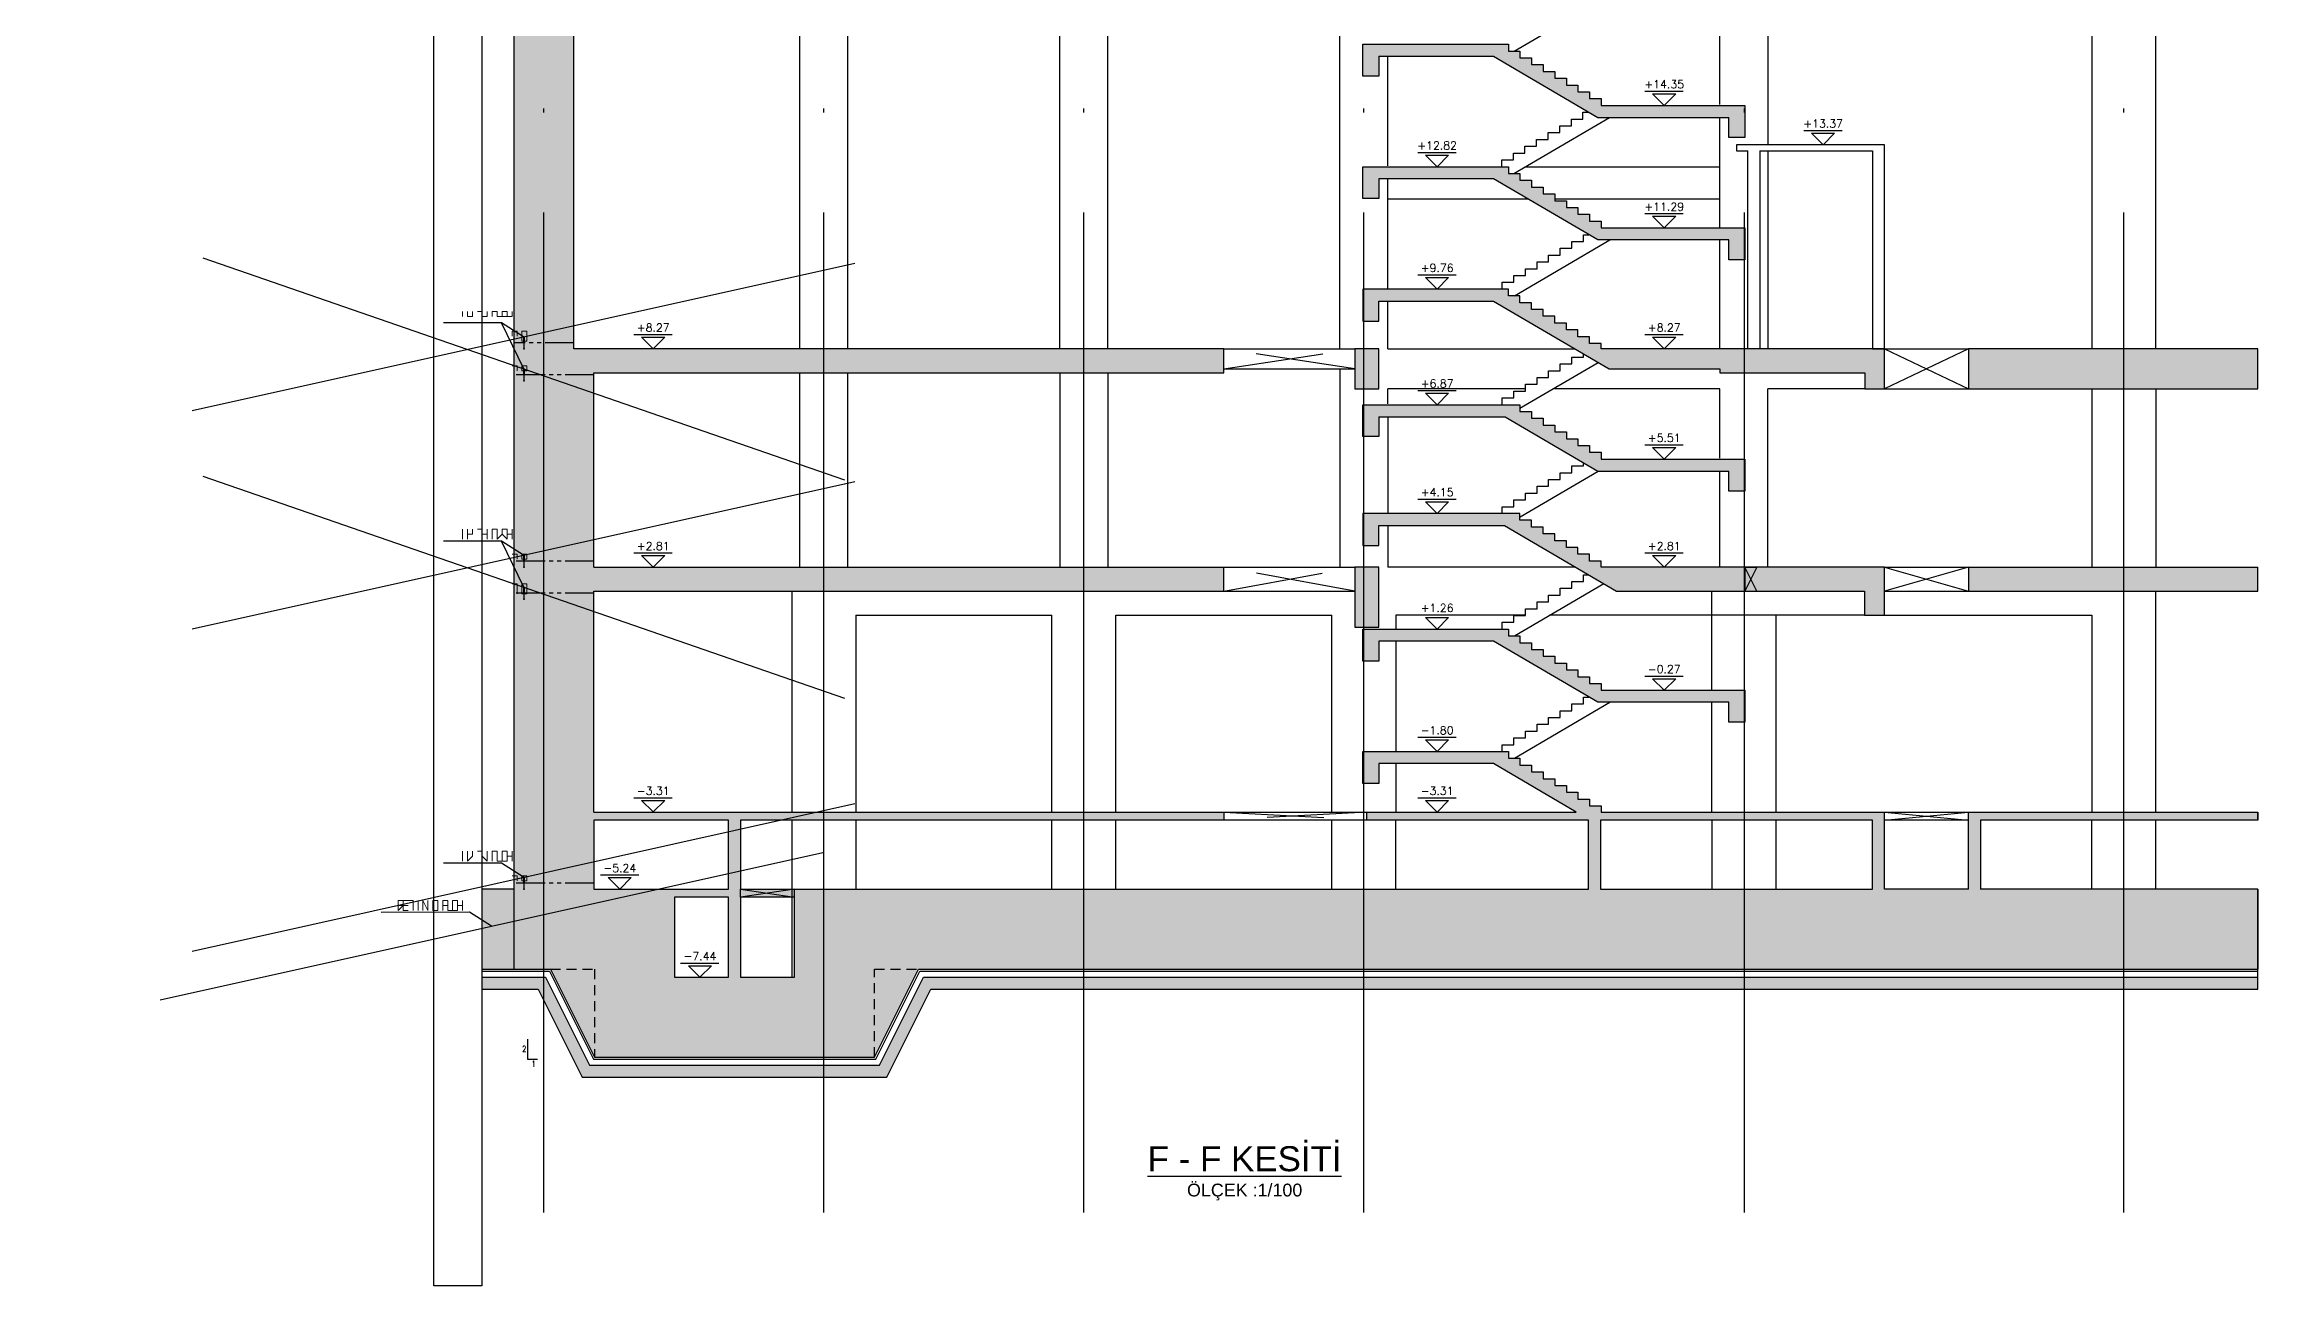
# Model space of a CAD drawing. Header units: inches. Extents: x 400392 to 401495, y 4543971 to 4544133.
# Drawn here: x 401126.6 to 401181.9, y 4543988.7 to 4544019.8 of the extents above; entities that cross this region are included whole.
import ezdxf
from ezdxf.enums import TextEntityAlignment as Align

# ---------------------------------------------------------------- set-up
doc = ezdxf.new("R2010")
doc.units = ezdxf.units.IN
doc.header["$MEASUREMENT"] = 0
for name, pattern in [('ACAD_ISO05W100', [33, 24, -3, 0, -3, 0, -3]), ('AKS', [3, 2.5, -0.25, 0, -0.25]), ('CIZGI', [0.4, 0.25, -0.15]), ('CONTINU', [0]), ('HIDDEN', [0.375, 0.25, -0.125])]:
    doc.linetypes.add(name, pattern=pattern)
for name, color, linetype in [('aks prota', 2, 'AKS'), ('görünüş prota', 4, 'Continuous'), ('inşaat derzi prota', 11, 'Continuous'), ('kesik prota', 2, 'CIZGI'), ('kesit prota', 1, 'Continuous'), ('kesit tarama prota', 252, 'Continuous'), ('kot prota', 4, 'Continuous'), ('merdiven prota', 2, 'Continuous'), ('not çizgisi prota', 4, 'Continuous'), ('PRT-CST-rc_level', 6, 'Continuous'), ('PRT-CST-rc_levermark', 4, 'Continuous'), ('st_s_not yazısı', 6, 'Continuous'), ('st_s_su tutucu', 2, 'Continuous'), ('st_s_ölçü', 4, 'Continuous'), ('t35 prota', 3, 'Continuous'), ('tplan prota', 7, 'Continuous'), ('ölçü prota', 4, 'Continuous')]:
    doc.layers.add(name, color=color, linetype=linetype)
doc.layers.add('PRT-KD-kazik', color=172, linetype='Continuous', lineweight=25)
doc.styles.add('Arial', font='Arial.ttf')
doc.styles.add('NOT', font='romanstw.shx')
doc.styles.add('OLCU', font='romanstw.shx')
doc.dimstyles.new('1-50', dxfattribs={"dimtxt": 10, "dimasz": 4, "dimexe": 4, "dimexo": 8, "dimgap": 4, "dimtad": 1, "dimdec": 1, "dimrnd": 0.05, "dimzin": 9, "dimdsep": 46, "dimtxsty": 'OLCU', "dimblk1": 'OBLIQUE', "dimblk2": 'OBLIQUE', "dimsah": 1, "dimcen": 2, "dimdle": 4, "dimclrd": 4, "dimclre": 4, "dimclrt": 3, "dimadec": 1, "dimazin": 0, "dimtfac": 1, "dimtdec": 1, "dimtix": 1, "dimtmove": 2, "dimatfit": 3, "dimldrblk": 'OBLIQUE', "dimfxl": 1, "dimtvp": 1, "dimtolj": 1, "dimtzin": 1, "dimarcsym": 0})

# ---------------------------------------------------------------- blocks, each defined once
blk = doc.blocks.new('KOTK5')
at = {"layer": 'PRT-CST-rc_levermark'}
blk.add_line((217, 160), (-213, 160), dxfattribs=at)
blk.add_lwpolyline([(130, 130), (-130, 130), (0, 0)], close=True, dxfattribs=at)
at = {"layer": 'PRT-CST-rc_level', "style": 'OLCU'}
blk.add_attdef('000.00', text='', height=90, dxfattribs=at).set_placement((0, 193), align=Align.CENTER)
blk = doc.blocks.new('_Oblique')
at = {"layer": 'st_s_ölçü', "lineweight": -2}
blk.add_line((-0.5, -0.5), (0.5, 0.5), dxfattribs=at)
blk = doc.blocks.new('D')
at = {"layer": 'st_s_su tutucu', "linetype": 'CONTINU', "ltscale": 0.2}
for p, q in [((-39988, 52508), (-39993, 52508)), ((-39993, 52508), (-39993, 52507)), ((-39993, 52507), (-39991, 52506)), ((-39991, 52499), (-39992, 52499)), ((-39992, 52499), (-39992, 52498)), ((-39992, 52498), (-39991, 52498)), ((-39991, 52489), (-39992, 52489)), ((-39992, 52489), (-39992, 52488)), ((-39992, 52488), (-39991, 52488)), ((-39991, 52479), (-39992, 52479)), ((-39992, 52479), (-39992, 52478)), ((-39992, 52478), (-39991, 52478)), ((-39992, 52468), (-39992, 52469)), ((-39992, 52469), (-39991, 52469)), ((-39991, 52468), (-39992, 52468)), ((-39992, 52458), (-39992, 52459)), ((-39992, 52459), (-39991, 52459)), ((-39991, 52506), (-39991, 52499)), ((-39991, 52498), (-39991, 52489)), ((-39991, 52488), (-39991, 52479)), ((-39991, 52469), (-39991, 52478)), ((-39991, 52459), (-39991, 52468)), ((-39990, 52506), (-39988, 52507)), ((-39990, 52499), (-39990, 52506)), ((-39989, 52499), (-39990, 52499)), ((-39990, 52489), (-39990, 52498)), ((-39990, 52498), (-39989, 52498)), ((-39989, 52489), (-39990, 52489)), ((-39990, 52479), (-39990, 52488)), ((-39990, 52488), (-39989, 52488)), ((-39989, 52479), (-39990, 52479)), ((-39990, 52478), (-39989, 52478)), ((-39990, 52478), (-39990, 52469)), ((-39990, 52469), (-39989, 52469)), ((-39989, 52468), (-39990, 52468)), ((-39990, 52468), (-39990, 52459)), ((-39990, 52459), (-39989, 52459)), ((-39989, 52498), (-39989, 52499)), ((-39989, 52488), (-39989, 52489)), ((-39989, 52478), (-39989, 52479)), ((-39989, 52469), (-39989, 52468)), ((-39989, 52459), (-39989, 52458)), ((-39988, 52507), (-39988, 52508)), ((-39993, 52449), (-39991, 52450)), ((-39993, 52448), (-39993, 52449)), ((-39988, 52448), (-39993, 52448)), ((-39991, 52458), (-39992, 52458)), ((-39991, 52450), (-39991, 52458)), ((-39989, 52458), (-39990, 52458)), ((-39990, 52458), (-39990, 52450)), ((-39990, 52450), (-39988, 52449)), ((-39988, 52449), (-39988, 52448))]:
    blk.add_line(p, q, dxfattribs=at)

msp = doc.modelspace()

# ---------------------------------------------------------------- hatches: boundary and pattern name
at = {"layer": 'kesit tarama prota'}
h = msp.add_hatch(color=256, dxfattribs=at)
h.dxf.hatch_style = 1
h.paths.add_polyline_path([(401181.938, 4543998.645), (401175.01, 4543998.645), (401175.01, 4544000.375), (401181.938, 4544000.375), (401181.938, 4544000.575), (401174.71, 4544000.575), (401174.71, 4543998.645), (401172.61, 4543998.645), (401172.61, 4544000.575), (401165.525, 4544000.575), (401165.525, 4544000.728), (401165.235, 4544000.728), (401165.235, 4544000.898), (401164.945, 4544000.898), (401164.945, 4544001.068), (401164.655, 4544001.068), (401164.655, 4544001.238), (401164.365, 4544001.238), (401164.365, 4544001.408), (401164.075, 4544001.408), (401164.075, 4544001.578), (401163.785, 4544001.578), (401163.785, 4544001.748), (401163.495, 4544001.748), (401163.495, 4544001.918), (401163.205, 4544001.918), (401163.205, 4544002.088), (401159.569, 4544002.088), (401159.569, 4544001.289), (401159.969, 4544001.289), (401159.969, 4544001.788), (401162.833, 4544001.788), (401164.903, 4544000.575), (401159.669, 4544000.575), (401159.669, 4544000.375), (401165.209, 4544000.375), (401165.209, 4543998.645), (401144.01, 4543998.645), (401144.01, 4544000.375), (401156.094, 4544000.375), (401156.094, 4544000.575), (401140.344, 4544000.575), (401140.344, 4544006.095), (401156.094, 4544006.095), (401156.094, 4544006.695), (401140.344, 4544006.695), (401140.344, 4544011.555), (401156.094, 4544011.555), (401156.094, 4544012.155), (401139.844, 4544012.155), (401139.844, 4544020.985), (401156.094, 4544020.985), (401156.094, 4544021.485), (401139.844, 4544021.485), (401139.844, 4544026.945), (401146.494, 4544026.945), (401146.494, 4544027.445), (401156.094, 4544027.445), (401156.094, 4544027.945), (401145.994, 4544027.945), (401145.994, 4544027.445), (401139.844, 4544027.445), (401139.844, 4544034.045), (401176.594, 4544034.045), (401176.594, 4544033.745), (401180.594, 4544033.745), (401180.594, 4544034.045), (401181.933, 4544034.045), (401181.933, 4544035.245), (401138.344, 4544035.245), (401138.344, 4543996.645), (401139.26, 4543996.645), (401140.36, 4543994.445), (401147.36, 4543994.445), (401148.46, 4543996.645), (401181.938, 4543996.645)])
h.paths.add_polyline_path([(401165.509, 4543998.645), (401165.509, 4544000.375), (401172.31, 4544000.375), (401172.31, 4543998.645)], flags=16)
h.paths.add_polyline_path([(401145.36, 4543996.445), (401144.01, 4543996.445), (401144.01, 4543998.445), (401145.36, 4543998.445)], flags=16)
h.paths.add_polyline_path([(401143.71, 4543996.445), (401142.36, 4543996.445), (401142.36, 4543998.445), (401143.71, 4543998.445)], flags=16)
h.paths.add_polyline_path([(401143.71, 4543998.645), (401140.344, 4543998.645), (401140.344, 4544000.375), (401143.71, 4544000.375)], flags=16)
h = msp.add_hatch(color=256, dxfattribs=at)
h.dxf.hatch_style = 1
h.paths.add_polyline_path([(401169.119, 4544018.238), (401165.525, 4544018.238), (401165.525, 4544018.408), (401165.235, 4544018.408), (401165.235, 4544018.578), (401164.945, 4544018.578), (401164.945, 4544018.748), (401164.655, 4544018.748), (401164.655, 4544018.918), (401164.365, 4544018.918), (401164.365, 4544019.088), (401164.075, 4544019.088), (401164.075, 4544019.258), (401163.785, 4544019.258), (401163.785, 4544019.428), (401163.495, 4544019.428), (401163.495, 4544019.598), (401163.205, 4544019.598), (401163.205, 4544019.768), (401159.569, 4544019.768), (401159.569, 4544018.969), (401159.969, 4544018.969), (401159.969, 4544019.468), (401162.833, 4544019.468), (401165.443, 4544017.938), (401168.719, 4544017.938), (401168.719, 4544017.439), (401169.119, 4544017.439)])
h = msp.add_hatch(color=256, dxfattribs=at)
h.dxf.hatch_style = 1
h.paths.add_polyline_path([(401169.119, 4544015.178), (401165.525, 4544015.178), (401165.525, 4544015.348), (401165.235, 4544015.348), (401165.235, 4544015.518), (401164.945, 4544015.518), (401164.945, 4544015.688), (401164.655, 4544015.688), (401164.655, 4544015.858), (401164.365, 4544015.858), (401164.365, 4544016.028), (401164.075, 4544016.028), (401164.075, 4544016.198), (401163.785, 4544016.198), (401163.785, 4544016.368), (401163.495, 4544016.368), (401163.495, 4544016.538), (401163.205, 4544016.538), (401163.205, 4544016.708), (401159.569, 4544016.708), (401159.569, 4544015.909), (401159.969, 4544015.909), (401159.969, 4544016.408), (401162.833, 4544016.408), (401165.443, 4544014.878), (401168.719, 4544014.878), (401168.719, 4544014.379), (401169.119, 4544014.379)])
h = msp.add_hatch(color=256, dxfattribs=at)
h.dxf.hatch_style = 1
h.paths.add_polyline_path([(401172.611, 4544012.155), (401165.525, 4544012.155), (401165.525, 4544012.288), (401165.235, 4544012.288), (401165.235, 4544012.458), (401164.945, 4544012.458), (401164.945, 4544012.628), (401164.655, 4544012.628), (401164.655, 4544012.798), (401164.365, 4544012.798), (401164.365, 4544012.968), (401164.075, 4544012.968), (401164.075, 4544013.138), (401163.785, 4544013.138), (401163.785, 4544013.308), (401163.495, 4544013.308), (401163.495, 4544013.478), (401163.205, 4544013.478), (401163.205, 4544013.648), (401159.569, 4544013.648), (401159.569, 4544012.849), (401159.969, 4544012.849), (401159.969, 4544013.348), (401162.833, 4544013.348), (401165.721, 4544011.655), (401168.494, 4544011.655), (401168.494, 4544011.555), (401172.114, 4544011.555), (401172.114, 4544011.155), (401172.611, 4544011.155)])
h = msp.add_hatch(color=256, dxfattribs=at)
h.dxf.hatch_style = 1
h.paths.add_polyline_path([(401159.369, 4544012.155), (401159.369, 4544011.155), (401159.969, 4544011.155), (401159.969, 4544012.155)])
h = msp.add_hatch(color=256, dxfattribs=at)
h.dxf.hatch_style = 1
h.paths.add_polyline_path([(401181.938, 4544012.155), (401174.71, 4544012.155), (401174.71, 4544011.155), (401177.794, 4544011.155), (401177.794, 4544011.155), (401178.698, 4544011.155), (401181.938, 4544011.155)])
h = msp.add_hatch(color=256, dxfattribs=at)
h.dxf.hatch_style = 1
h.paths.add_polyline_path([(401169.119, 4544009.398), (401165.525, 4544009.398), (401165.525, 4544009.568), (401165.235, 4544009.568), (401165.235, 4544009.738), (401164.945, 4544009.738), (401164.945, 4544009.908), (401164.655, 4544009.908), (401164.655, 4544010.078), (401164.365, 4544010.078), (401164.365, 4544010.248), (401164.075, 4544010.248), (401164.075, 4544010.418), (401163.785, 4544010.418), (401163.785, 4544010.588), (401163.495, 4544010.588), (401163.495, 4544010.758), (401159.569, 4544010.758), (401159.569, 4544009.959), (401159.969, 4544009.959), (401159.969, 4544010.458), (401163.123, 4544010.458), (401165.443, 4544009.098), (401168.719, 4544009.098), (401168.719, 4544008.599), (401169.119, 4544008.599)])
h = msp.add_hatch(color=256, dxfattribs=at)
h.dxf.hatch_style = 1
h.paths.add_polyline_path([(401172.61, 4544006.695), (401165.525, 4544006.695), (401165.525, 4544006.848), (401165.235, 4544006.848), (401165.235, 4544007.018), (401164.945, 4544007.018), (401164.945, 4544007.188), (401164.655, 4544007.188), (401164.655, 4544007.358), (401164.365, 4544007.358), (401164.365, 4544007.528), (401164.075, 4544007.528), (401164.075, 4544007.698), (401163.785, 4544007.698), (401163.785, 4544007.868), (401163.495, 4544007.868), (401163.495, 4544008.038), (401159.569, 4544008.038), (401159.569, 4544007.239), (401159.969, 4544007.239), (401159.969, 4544007.738), (401163.107, 4544007.738), (401165.91, 4544006.095), (401172.11, 4544006.095), (401172.11, 4544005.495), (401172.61, 4544005.495)])
h = msp.add_hatch(color=256, dxfattribs=at)
h.dxf.hatch_style = 1
h.paths.add_polyline_path([(401159.969, 4544006.695), (401159.369, 4544006.695), (401159.369, 4544005.195), (401159.969, 4544005.195)])
h = msp.add_hatch(color=256, dxfattribs=at)
h.dxf.hatch_style = 1
h.paths.add_polyline_path([(401181.938, 4544006.695), (401174.71, 4544006.695), (401174.71, 4544006.095), (401181.938, 4544006.095)])
h = msp.add_hatch(color=256, dxfattribs=at)
h.dxf.hatch_style = 1
h.paths.add_polyline_path([(401169.119, 4544003.618), (401165.525, 4544003.618), (401165.525, 4544003.788), (401165.235, 4544003.788), (401165.235, 4544003.958), (401164.945, 4544003.958), (401164.945, 4544004.128), (401164.655, 4544004.128), (401164.655, 4544004.298), (401164.365, 4544004.298), (401164.365, 4544004.468), (401164.075, 4544004.468), (401164.075, 4544004.638), (401163.785, 4544004.638), (401163.785, 4544004.808), (401163.495, 4544004.808), (401163.495, 4544004.978), (401163.205, 4544004.978), (401163.205, 4544005.148), (401159.569, 4544005.148), (401159.569, 4544004.349), (401159.969, 4544004.349), (401159.969, 4544004.848), (401162.833, 4544004.848), (401165.443, 4544003.318), (401168.719, 4544003.318), (401168.719, 4544002.819), (401169.119, 4544002.819)])
h = msp.add_hatch(color=256, dxfattribs=at)
h.dxf.hatch_style = 1
h.paths.add_polyline_path([(401138.344, 4543998.645), (401137.544, 4543998.645), (401137.544, 4543996.645), (401138.344, 4543996.645)])
h = msp.add_hatch(dxfattribs=at)
h.set_pattern_fill('AR-CONC', color=253, scale=0.001)
h.set_pattern_definition([(50.000014, (401115.44467, 4543690.453), (0.18218467, -0.01593904), [0.01905, -0.20955]), (355.000014, (401115.44467, 4543690.453), (-0.03524347, 0.19105684), [0.01524, -0.16764058]), (100.45146, (401115.45985, 4543690.45167), (0.1469412, 0.17511779), [0.01619001, -0.17809024]), (46.18421, (401115.44467, 4543690.5038), (0.27107905, -0.04204226), [0.028575, -0.314325]), (96.63557, (401115.46726, 4543690.5003), (0.23740407, 0.24742618), [0.02428502, -0.2671356]), (351.18417, (401115.44467, 4543690.5038), (0.23740407, 0.24742618), [0.02285997, -0.25145973]), (21.000014, (401115.47007, 4543690.4911), (0.151614416, -0.10226516), [0.01905, -0.20955]), (326.000014, (401115.47007, 4543690.4911), (0.06180198, 0.18418798), [0.01524, -0.16764]), (71.45146, (401115.4827, 4543690.48258), (0.2134164, 0.08192282), [0.01619001, -0.17808994]), (37.500014, (401115.44467, 4543690.453), (0.003088583, 0.08455504), [0, -0.165608, 0, -0.17018, 0, -0.168275]), (7.500014, (401115.44467, 4543690.453), (0.066819638, 0.10018059), [0, -0.097028, 0, -0.161798, 0, -0.064135]), (327.500014, (401115.38803, 4543690.453), (0.135590597, -0.005728711), [0, -0.0635, 0, -0.19812, 0, -0.26289]), (317.500014, (401115.36263, 4543690.453), (0.148129175, 0.025426527), [0, -0.08255, 0, -0.131572, 0, -0.18669])])
h.paths.add_polyline_path([(401148.584, 4543996.445), (401147.484, 4543994.245), (401140.237, 4543994.245), (401139.137, 4543996.445), (401137.544, 4543996.445), (401137.544, 4543996.145), (401138.951, 4543996.145), (401140.051, 4543993.945), (401147.669, 4543993.945), (401148.769, 4543996.145), (401181.938, 4543996.145), (401181.938, 4543996.445)])

# ---------------------------------------------------------------- linework, layer by layer
at = {"layer": 'aks prota', "ltscale": 10}
for p, q in [((401139.094, 4543990.565), (401139.094, 4544041.346)), ((401146.094, 4543990.565), (401146.094, 4544041.346)), ((401152.594, 4543990.565), (401152.594, 4544041.346)), ((401159.594, 4543990.565), (401159.594, 4544041.346)), ((401169.11, 4543990.565), (401169.11, 4544041.346)), ((401178.594, 4543990.565), (401178.594, 4544041.346))]:
    msp.add_line(p, q, dxfattribs=at)
at = {"layer": 'görünüş prota', "color": 4}
for p, q in [((401145.494, 4544012.155), (401145.494, 4544020.985)), ((401146.694, 4544012.155), (401146.694, 4544020.985)), ((401151.994, 4544012.155), (401151.994, 4544020.985)), ((401153.194, 4544012.155), (401153.194, 4544020.985)), ((401158.994, 4544012.155), (401158.994, 4544020.985)), ((401168.494, 4544018.259), (401168.494, 4544020.985)), ((401179.394, 4544012.155), (401179.394, 4544020.885)), ((401160.194, 4544016.729), (401160.194, 4544019.468)), ((401168.494, 4544015.199), (401168.494, 4544017.938)), ((401168.91, 4544017.255), (401168.91, 4544017.105)), ((401168.91, 4544017.105), (401169.187, 4544017.105)), ((401169.487, 4544017.105), (401172.31, 4544017.105)), ((401160.194, 4544013.669), (401160.194, 4544016.408)), ((401168.494, 4544012.155), (401168.494, 4544014.878)), ((401160.194, 4544012.155), (401160.194, 4544013.348)), ((401156.094, 4544012.155), (401159.369, 4544012.155)), ((401145.494, 4544006.695), (401145.494, 4544011.555)), ((401146.694, 4544006.695), (401146.694, 4544011.555)), ((401151.994, 4544011.555), (401151.994, 4544006.695)), ((401153.194, 4544011.555), (401153.194, 4544006.695)), ((401156.094, 4544011.655), (401159.369, 4544011.655)), ((401158.994, 4544011.655), (401158.994, 4544006.695)), ((401160.194, 4544010.779), (401160.194, 4544011.155)), ((401168.494, 4544009.419), (401168.494, 4544011.155)), ((401169.694, 4544006.695), (401169.694, 4544011.155)), ((401177.794, 4544011.155), (401177.794, 4544006.695)), ((401179.394, 4544011.155), (401179.394, 4544006.695)), ((401160.194, 4544010.458), (401160.194, 4544008.038)), ((401168.494, 4544006.695), (401168.494, 4544009.098)), ((401160.194, 4544007.738), (401160.194, 4544006.695)), ((401156.094, 4544006.695), (401159.369, 4544006.695)), ((401145.294, 4544006.095), (401145.294, 4544000.575)), ((401156.094, 4544006.095), (401159.369, 4544006.095)), ((401168.294, 4544003.639), (401168.294, 4544006.095)), ((401179.394, 4544000.575), (401179.394, 4544006.095)), ((401146.894, 4544005.495), (401146.894, 4544000.575)), ((401151.794, 4544000.575), (401151.794, 4544005.495)), ((401153.394, 4544000.575), (401153.394, 4544005.495)), ((401158.794, 4544000.575), (401158.794, 4544005.495)), ((401168.294, 4544000.575), (401168.294, 4544003.318)), ((401145.294, 4544000.375), (401145.294, 4543996.445)), ((401146.894, 4544000.375), (401146.894, 4543998.645)), ((401151.794, 4543998.645), (401151.794, 4544000.375)), ((401153.394, 4543998.645), (401153.394, 4544000.375)), ((401158.794, 4543998.645), (401158.794, 4544000.375)), ((401160.394, 4543998.645), (401160.394, 4544000.375)), ((401168.294, 4544000.375), (401168.294, 4543998.645)), ((401169.894, 4544000.375), (401169.894, 4543998.645)), ((401177.794, 4543998.645), (401177.794, 4544000.375)), ((401179.394, 4543998.645), (401179.394, 4544000.375))]:
    msp.add_line(p, q, dxfattribs=at)
for points in [[(401163.353, 4544019.598), (401165.735, 4544020.994)], [(401169.694, 4544020.285), (401169.694, 4544017.255)], [(401169.694, 4544020.285), (401177.794, 4544020.285), (401177.794, 4544012.155)], [(401163.039, 4544016.708), (401163.039, 4544016.878), (401163.329, 4544016.878), (401163.329, 4544017.048), (401163.619, 4544017.048), (401163.619, 4544017.218), (401163.909, 4544017.218), (401163.909, 4544017.388), (401164.199, 4544017.388), (401164.199, 4544017.558), (401164.489, 4544017.558), (401164.489, 4544017.728), (401164.779, 4544017.728), (401164.779, 4544017.898), (401165.069, 4544017.898), (401165.069, 4544018.068), (401165.205, 4544018.068)], [(401163.342, 4544016.538), (401165.73, 4544017.938)], [(401172.31, 4544017.105), (401172.31, 4544012.155), (401172.61, 4544012.155), (401172.61, 4544017.255), (401168.91, 4544017.255)], [(401169.487, 4544017.105), (401169.487, 4544012.155), (401169.187, 4544012.155), (401169.187, 4544017.105)], [(401169.694, 4544017.105), (401169.694, 4544012.155)], [(401163.632, 4544016.708), (401168.494, 4544016.708)], [(401160.194, 4544015.908), (401163.686, 4544015.908)], [(401164.365, 4544015.908), (401168.494, 4544015.908)], [(401163.052, 4544013.648), (401163.052, 4544013.818), (401163.342, 4544013.818), (401163.342, 4544013.988), (401163.632, 4544013.988), (401163.632, 4544014.158), (401163.922, 4544014.158), (401163.922, 4544014.328), (401164.212, 4544014.328), (401164.212, 4544014.498), (401164.502, 4544014.498), (401164.502, 4544014.668), (401164.792, 4544014.668), (401164.792, 4544014.838), (401165.082, 4544014.838), (401165.082, 4544015.008), (401165.216, 4544015.008)], [(401163.355, 4544013.478), (401165.743, 4544014.878)], [(401163.052, 4544010.758), (401163.052, 4544010.928), (401163.342, 4544010.928), (401163.342, 4544011.098), (401163.632, 4544011.098), (401163.632, 4544011.268), (401163.922, 4544011.268), (401163.922, 4544011.438), (401164.212, 4544011.438), (401164.212, 4544011.608), (401164.502, 4544011.608), (401164.502, 4544011.778), (401164.792, 4544011.778), (401164.792, 4544011.948), (401165.082, 4544011.948), (401165.082, 4544012.027)], [(401172.611, 4544012.155), (401174.71, 4544012.155)], [(401163.49, 4544010.667), (401165.446, 4544011.813)], [(401172.611, 4544011.155), (401174.71, 4544011.155)], [(401163.052, 4544008.038), (401163.052, 4544008.208), (401163.342, 4544008.208), (401163.342, 4544008.378), (401163.632, 4544008.378), (401163.632, 4544008.548), (401163.922, 4544008.548), (401163.922, 4544008.718), (401164.212, 4544008.718), (401164.212, 4544008.888), (401164.502, 4544008.888), (401164.502, 4544009.058), (401164.792, 4544009.058), (401164.792, 4544009.228), (401165.082, 4544009.228), (401165.082, 4544009.307)], [(401163.498, 4544007.952), (401165.453, 4544009.098)], [(401163.052, 4544005.148), (401163.052, 4544005.318), (401163.342, 4544005.318), (401163.342, 4544005.488), (401163.632, 4544005.488), (401163.632, 4544005.658), (401163.922, 4544005.658), (401163.922, 4544005.828), (401164.212, 4544005.828), (401164.212, 4544005.998), (401164.502, 4544005.998), (401164.502, 4544006.168), (401164.792, 4544006.168), (401164.792, 4544006.338), (401165.082, 4544006.338), (401165.082, 4544006.508), (401165.216, 4544006.508)], [(401172.61, 4544006.695), (401174.71, 4544006.695)], [(401163.355, 4544004.978), (401165.591, 4544006.288)], [(401172.61, 4544006.095), (401174.71, 4544006.095)], [(401146.894, 4544005.495), (401151.794, 4544005.495)], [(401153.394, 4544005.495), (401158.794, 4544005.495)], [(401160.394, 4544005.495), (401160.394, 4544005.495), (401160.394, 4544005.148)], [(401172.11, 4544005.495), (401169.894, 4544005.495), (401169.894, 4544000.575)], [(401172.61, 4544005.495), (401177.794, 4544005.495), (401177.794, 4544000.575)], [(401160.394, 4544004.848), (401160.394, 4544002.088)], [(401163.052, 4544002.088), (401163.052, 4544002.258), (401163.342, 4544002.258), (401163.342, 4544002.428), (401163.632, 4544002.428), (401163.632, 4544002.598), (401163.922, 4544002.598), (401163.922, 4544002.768), (401164.212, 4544002.768), (401164.212, 4544002.938), (401164.502, 4544002.938), (401164.502, 4544003.108), (401164.792, 4544003.108), (401164.792, 4544003.278), (401165.082, 4544003.278), (401165.082, 4544003.448), (401165.216, 4544003.448)], [(401163.355, 4544001.918), (401165.743, 4544003.318)], [(401160.394, 4544001.788), (401160.394, 4544000.575)], [(401156.094, 4544000.575), (401159.669, 4544000.575)], [(401172.61, 4544000.575), (401174.71, 4544000.575)], [(401159.669, 4544000.375), (401156.094, 4544000.375)], [(401174.71, 4544000.375), (401172.61, 4544000.375)]]:
    msp.add_lwpolyline(points, dxfattribs=at)
at = {"layer": 'görünüş prota'}
for points in [[(401137.544, 4543996.645), (401137.544, 4543996.645), (401137.544, 4543996.145)], [(401137.544, 4543996.595), (401139.23, 4543996.595), (401140.33, 4543994.395), (401147.391, 4543994.395), (401148.491, 4543996.595), (401181.938, 4543996.595)], [(401137.544, 4543996.445), (401139.137, 4543996.445), (401140.237, 4543994.245), (401147.484, 4543994.245), (401148.584, 4543996.445), (401181.938, 4543996.445)], [(401137.544, 4543996.145), (401138.951, 4543996.145), (401140.051, 4543993.945), (401147.669, 4543993.945), (401148.769, 4543996.145), (401181.938, 4543996.145)], [(401181.938, 4543996.145), (401181.938, 4543996.445)]]:
    msp.add_lwpolyline(points, dxfattribs=at)
at = {"layer": 'inşaat derzi prota', "linetype": 'ACAD_ISO05W100', "ltscale": 0.03}
for points in [[(401139.844, 4544012.305), (401138.344, 4544012.305)], [(401140.344, 4544011.505), (401138.344, 4544011.505)], [(401140.344, 4544006.845), (401138.344, 4544006.845)], [(401140.344, 4544006.045), (401138.344, 4544006.045)], [(401140.344, 4543998.795), (401138.344, 4543998.795)]]:
    msp.add_lwpolyline(points, dxfattribs=at)
at = {"layer": 'kesik prota', "ltscale": 10}
for p, q in [((401181.938, 4544011.155), (401181.938, 4544012.155)), ((401181.938, 4544006.095), (401181.938, 4544006.695)), ((401181.938, 4544000.375), (401181.938, 4544000.575)), ((401181.938, 4543996.145), (401181.938, 4543998.645))]:
    msp.add_line(p, q, dxfattribs=at)
at = {"layer": 'kesik prota'}
for points in [[(401139.26, 4543996.645), (401140.36, 4543996.645), (401140.36, 4543994.445)], [(401147.36, 4543994.445), (401147.36, 4543996.645), (401148.46, 4543996.645)]]:
    msp.add_lwpolyline(points, dxfattribs=at)
at = {"layer": 'kesit prota', "color": 1}
for p, q in [((401140.344, 4544006.695), (401156.094, 4544006.695)), ((401156.094, 4544006.095), (401156.094, 4544006.695)), ((401174.71, 4544006.695), (401181.938, 4544006.695)), ((401174.71, 4544006.695), (401174.71, 4544006.095)), ((401140.344, 4544000.575), (401140.344, 4544006.095)), ((401140.344, 4544006.095), (401156.094, 4544006.095)), ((401174.71, 4544006.095), (401181.938, 4544006.095)), ((401172.61, 4543998.645), (401172.61, 4544000.575)), ((401174.71, 4544000.575), (401181.938, 4544000.575)), ((401174.71, 4543998.645), (401174.71, 4544000.575)), ((401174.71, 4543998.645), (401172.61, 4543998.645)), ((401181.938, 4543998.645), (401175.01, 4543998.645))]:
    msp.add_line(p, q, dxfattribs=at)
for points in [[(401138.344, 4544035.245), (401138.344, 4543996.645), (401139.26, 4543996.645), (401140.36, 4543994.445), (401147.36, 4543994.445), (401148.46, 4543996.645), (401181.938, 4543996.645)], [(401140.344, 4544006.695), (401140.344, 4544011.555), (401156.094, 4544011.555), (401156.094, 4544012.155), (401139.844, 4544012.155), (401139.844, 4544020.985), (401156.094, 4544020.985), (401156.094, 4544021.485), (401139.844, 4544021.485), (401139.844, 4544026.945)], [(401159.969, 4544019.468), (401159.969, 4544018.969), (401159.569, 4544018.969), (401159.569, 4544019.768), (401163.205, 4544019.768), (401163.205, 4544019.598), (401163.495, 4544019.598), (401163.495, 4544019.428), (401163.785, 4544019.428), (401163.785, 4544019.258), (401164.075, 4544019.258), (401164.075, 4544019.088), (401164.365, 4544019.088), (401164.365, 4544018.918), (401164.655, 4544018.918), (401164.655, 4544018.748), (401164.945, 4544018.748), (401164.945, 4544018.578), (401165.235, 4544018.578), (401165.235, 4544018.408), (401165.525, 4544018.408), (401165.525, 4544018.238), (401169.119, 4544018.238), (401169.119, 4544017.439), (401168.719, 4544017.439), (401168.719, 4544017.938)], [(401159.969, 4544019.468), (401162.833, 4544019.468), (401165.443, 4544017.938), (401168.719, 4544017.938)], [(401165.525, 4544015.178), (401169.119, 4544015.178), (401169.119, 4544014.379), (401168.719, 4544014.379), (401168.719, 4544014.878), (401165.443, 4544014.878), (401162.833, 4544016.408), (401159.969, 4544016.408), (401159.969, 4544015.909), (401159.569, 4544015.909), (401159.569, 4544016.708), (401163.205, 4544016.708), (401163.205, 4544016.538), (401163.495, 4544016.538), (401163.495, 4544016.368), (401163.785, 4544016.368), (401163.785, 4544016.198), (401164.075, 4544016.198), (401164.075, 4544016.028), (401164.365, 4544016.028), (401164.365, 4544015.858), (401164.655, 4544015.858), (401164.655, 4544015.688), (401164.945, 4544015.688), (401164.945, 4544015.518), (401165.235, 4544015.518), (401165.235, 4544015.348), (401165.525, 4544015.348), (401165.525, 4544015.178)], [(401181.938, 4544012.155), (401174.71, 4544012.155), (401174.71, 4544011.155), (401174.71, 4544011.155), (401174.71, 4544011.155), (401181.938, 4544011.155)], [(401159.969, 4544010.458), (401159.969, 4544009.959), (401159.569, 4544009.959), (401159.569, 4544010.758), (401163.495, 4544010.758), (401163.495, 4544010.588), (401163.785, 4544010.588), (401163.785, 4544010.418), (401164.075, 4544010.418), (401164.075, 4544010.248), (401164.365, 4544010.248), (401164.365, 4544010.078), (401164.655, 4544010.078), (401164.655, 4544009.908), (401164.945, 4544009.908), (401164.945, 4544009.738), (401165.235, 4544009.738), (401165.235, 4544009.568), (401165.525, 4544009.568), (401165.525, 4544009.398), (401169.119, 4544009.398), (401169.119, 4544008.599), (401168.719, 4544008.599), (401168.719, 4544009.098)], [(401159.969, 4544010.458), (401163.123, 4544010.458), (401165.443, 4544009.098), (401168.719, 4544009.098)], [(401159.969, 4544007.738), (401163.107, 4544007.738), (401165.91, 4544006.095), (401172.11, 4544006.095), (401172.11, 4544005.495), (401172.61, 4544005.495), (401172.61, 4544006.695), (401165.525, 4544006.695), (401165.525, 4544006.848), (401165.235, 4544006.848), (401165.235, 4544007.018), (401164.945, 4544007.018), (401164.945, 4544007.188), (401164.655, 4544007.188), (401164.655, 4544007.358), (401164.365, 4544007.358), (401164.365, 4544007.528), (401164.075, 4544007.528), (401164.075, 4544007.698), (401163.785, 4544007.698), (401163.785, 4544007.868), (401163.495, 4544007.868), (401163.495, 4544008.038), (401159.569, 4544008.038), (401159.569, 4544007.239), (401159.969, 4544007.239), (401159.969, 4544007.738)], [(401168.494, 4544006.695), (401168.494, 4544006.695)], [(401144.01, 4543998.645), (401165.209, 4543998.645), (401165.209, 4544000.375), (401159.669, 4544000.375), (401159.669, 4544000.575), (401164.903, 4544000.575), (401162.833, 4544001.788), (401159.969, 4544001.788), (401159.969, 4544001.289), (401159.569, 4544001.289), (401159.569, 4544002.088), (401163.205, 4544002.088), (401163.205, 4544001.918), (401163.495, 4544001.918), (401163.495, 4544001.748), (401163.785, 4544001.748), (401163.785, 4544001.578), (401164.075, 4544001.578), (401164.075, 4544001.408), (401164.365, 4544001.408), (401164.365, 4544001.238), (401164.655, 4544001.238), (401164.655, 4544001.068), (401164.945, 4544001.068), (401164.945, 4544000.898), (401165.235, 4544000.898), (401165.235, 4544000.728), (401165.525, 4544000.728), (401165.525, 4544000.575), (401172.61, 4544000.575)], [(401140.344, 4544000.575), (401156.094, 4544000.575), (401156.094, 4544000.375), (401144.01, 4544000.375), (401144.01, 4543998.645)], [(401172.31, 4543998.645), (401172.31, 4544000.375), (401165.509, 4544000.375), (401165.509, 4543998.645), (401172.31, 4543998.645)], [(401181.938, 4544000.375), (401175.01, 4544000.375), (401175.01, 4543998.645)], [(401138.344, 4543998.645), (401137.544, 4543998.645), (401137.544, 4543996.645), (401138.344, 4543996.645)], [(401142.36, 4543998.445), (401142.36, 4543996.445), (401143.71, 4543996.445), (401143.71, 4543998.445), (401142.36, 4543998.445)], [(401144.01, 4543998.445), (401144.01, 4543996.445), (401145.36, 4543996.445), (401145.36, 4543998.445), (401144.01, 4543998.445)], [(401145.36, 4543998.645), (401145.36, 4543998.645)]]:
    msp.add_lwpolyline(points, dxfattribs=at)
at = {"layer": 'kesit prota'}
for points in [[(401159.969, 4544013.348), (401162.833, 4544013.348), (401165.721, 4544011.655), (401168.494, 4544011.655), (401168.494, 4544011.555), (401172.114, 4544011.555), (401172.114, 4544011.155), (401172.611, 4544011.155), (401172.611, 4544012.155), (401165.525, 4544012.155), (401165.525, 4544012.288), (401165.235, 4544012.288), (401165.235, 4544012.458), (401164.945, 4544012.458), (401164.945, 4544012.628), (401164.655, 4544012.628), (401164.655, 4544012.798), (401164.365, 4544012.798), (401164.365, 4544012.968), (401164.075, 4544012.968), (401164.075, 4544013.138), (401163.785, 4544013.138), (401163.785, 4544013.308), (401163.495, 4544013.308), (401163.495, 4544013.478), (401163.205, 4544013.478), (401163.205, 4544013.648), (401159.569, 4544013.648), (401159.569, 4544012.849), (401159.969, 4544012.849), (401159.969, 4544013.348)], [(401181.938, 4543998.645), (401181.938, 4543996.645)]]:
    msp.add_lwpolyline(points, dxfattribs=at)
at = {"layer": 'kesit prota', "color": 1}
for points in [[(401159.369, 4544012.155), (401159.369, 4544011.155), (401159.969, 4544011.155), (401159.969, 4544012.155)], [(401159.969, 4544005.195), (401159.969, 4544006.695), (401159.369, 4544006.695), (401159.369, 4544005.195), (401159.969, 4544005.195)], [(401165.443, 4544003.318), (401162.833, 4544004.848), (401159.969, 4544004.848), (401159.969, 4544004.349), (401159.569, 4544004.349), (401159.569, 4544005.148), (401163.205, 4544005.148), (401163.205, 4544004.978), (401163.495, 4544004.978), (401163.495, 4544004.808), (401163.785, 4544004.808), (401163.785, 4544004.638), (401164.075, 4544004.638), (401164.075, 4544004.468), (401164.365, 4544004.468), (401164.365, 4544004.298), (401164.655, 4544004.298), (401164.655, 4544004.128), (401164.945, 4544004.128), (401164.945, 4544003.958), (401165.235, 4544003.958), (401165.235, 4544003.788), (401165.525, 4544003.788), (401165.525, 4544003.618), (401169.119, 4544003.618), (401169.119, 4544002.819), (401168.719, 4544002.819), (401168.719, 4544003.318)], [(401143.71, 4543998.645), (401143.71, 4544000.375), (401140.344, 4544000.375), (401140.344, 4543998.645)]]:
    msp.add_lwpolyline(points, close=True, dxfattribs=at)
at = {"layer": 'kesit tarama prota'}
msp.add_lwpolyline([(401181.938, 4544000.575), (401181.938, 4544000.375)], dxfattribs=at)
at = {"layer": 'merdiven prota', "linetype": 'HIDDEN', "ltscale": 10}
for points in [[(401159.369, 4544011.655), (401156.094, 4544012.155)], [(401156.094, 4544011.655), (401159.369, 4544012.155)], [(401172.611, 4544012.155), (401174.71, 4544011.155)], [(401174.71, 4544012.155), (401172.611, 4544011.155)], [(401156.094, 4544006.095), (401159.369, 4544006.695)], [(401159.369, 4544006.095), (401156.094, 4544006.695)], [(401169.12, 4544006.695), (401169.42, 4544006.695), (401169.12, 4544006.095), (401169.42, 4544006.095), (401169.12, 4544006.695), (401169.12, 4544006.095)], [(401172.61, 4544006.695), (401174.71, 4544006.095)], [(401174.71, 4544006.695), (401172.61, 4544006.095)], [(401156.094, 4544000.575), (401159.669, 4544000.375)], [(401159.669, 4544000.575), (401156.094, 4544000.375)], [(401172.61, 4544000.575), (401174.71, 4544000.375)], [(401172.61, 4544000.375), (401174.71, 4544000.575)], [(401144.01, 4543998.645), (401145.36, 4543998.445), (401145.36, 4543998.644), (401144.01, 4543998.445), (401144.01, 4543998.645)]]:
    msp.add_lwpolyline(points, dxfattribs=at)
at = {"layer": 'PRT-KD-kazik', "color": 3}
msp.add_lwpolyline([(401136.344, 4544033.033), (401137.544, 4544033.033), (401137.544, 4543988.733), (401136.344, 4543988.733)], close=True, dxfattribs=at)
at = {"layer": 'st_s_ölçü', "color": 6, "lineweight": 0}
for points in [[(401137.059, 4544013.088), (401137.059, 4544012.964)], [(401137.183, 4544013.088), (401137.183, 4544012.964), (401137.307, 4544012.964), (401137.307, 4544013.088)], [(401137.431, 4544013.088), (401137.554, 4544013.088)], [(401137.554, 4544013.088), (401137.554, 4544012.964)], [(401137.554, 4544013.088), (401137.554, 4544012.964), (401137.678, 4544012.964), (401137.678, 4544013.088)], [(401137.802, 4544013.088), (401137.802, 4544012.964)], [(401137.802, 4544013.088), (401137.926, 4544013.088)], [(401137.926, 4544013.088), (401137.926, 4544012.964), (401138.049, 4544012.964), (401138.049, 4544013.088)], [(401138.173, 4544013.088), (401138.049, 4544013.088), (401138.049, 4544012.964), (401138.173, 4544012.964)], [(401138.173, 4544013.088), (401138.173, 4544012.964), (401138.297, 4544012.964), (401138.297, 4544013.088)], [(401138.297, 4544012.469), (401138.297, 4544012.593), (401138.421, 4544012.593), (401138.421, 4544012.469)], [(401138.297, 4544011.726), (401138.421, 4544011.726), (401138.421, 4544011.603)], [(401137.059, 4544007.642), (401137.059, 4544007.518), (401137.059, 4544007.395), (401137.059, 4544007.518)], [(401137.183, 4544007.642), (401137.183, 4544007.518), (401137.183, 4544007.395), (401137.183, 4544007.518), (401137.307, 4544007.518), (401137.307, 4544007.642)], [(401137.431, 4544007.642), (401137.554, 4544007.642)], [(401137.554, 4544007.642), (401137.554, 4544007.395)], [(401137.554, 4544007.642), (401137.554, 4544007.518), (401137.678, 4544007.518), (401137.678, 4544007.395), (401137.678, 4544007.518), (401137.678, 4544007.642)], [(401137.802, 4544007.642), (401137.802, 4544007.395)], [(401137.802, 4544007.642), (401137.926, 4544007.642)], [(401137.926, 4544007.642), (401137.926, 4544007.518), (401137.926, 4544007.395), (401138.049, 4544007.518), (401138.049, 4544007.642)], [(401138.173, 4544007.642), (401138.049, 4544007.642), (401138.049, 4544007.518), (401138.173, 4544007.395), (401138.173, 4544007.518)], [(401138.173, 4544007.642), (401138.173, 4544007.518), (401138.297, 4544007.518), (401138.297, 4544007.395), (401138.297, 4544007.518), (401138.297, 4544007.642)], [(401138.297, 4544007.023), (401138.421, 4544007.023), (401138.421, 4544006.9)], [(401138.297, 4544006.281), (401138.421, 4544006.281), (401138.421, 4544006.157)], [(401138.421, 4544006.157), (401138.421, 4544006.033)], [(401138.668, 4544006.157), (401138.668, 4544006.033)], [(401137.059, 4543999.598), (401137.059, 4543999.474), (401137.059, 4543999.35), (401137.059, 4543999.474)], [(401137.183, 4543999.598), (401137.183, 4543999.474), (401137.183, 4543999.35), (401137.307, 4543999.474), (401137.307, 4543999.598)], [(401137.431, 4543999.598), (401137.554, 4543999.598)], [(401137.554, 4543999.598), (401137.554, 4543999.35)], [(401137.554, 4543999.598), (401137.554, 4543999.474), (401137.678, 4543999.35), (401137.678, 4543999.474), (401137.678, 4543999.598)], [(401137.802, 4543999.598), (401137.802, 4543999.35)], [(401137.802, 4543999.598), (401137.926, 4543999.598)], [(401137.926, 4543999.598), (401137.926, 4543999.474), (401137.926, 4543999.35), (401138.049, 4543999.35), (401138.049, 4543999.474), (401138.049, 4543999.598)], [(401138.173, 4543999.598), (401138.049, 4543999.598), (401138.049, 4543999.474), (401138.049, 4543999.35), (401138.173, 4543999.35), (401138.173, 4543999.474)], [(401138.173, 4543999.598), (401138.173, 4543999.474), (401138.297, 4543999.474), (401138.297, 4543999.35), (401138.297, 4543999.474), (401138.297, 4543999.598)], [(401138.297, 4543998.979), (401138.421, 4543998.979), (401138.421, 4543998.855)], [(401135.451, 4543998.113), (401135.451, 4543998.36), (401135.574, 4543998.36), (401135.574, 4543998.236), (401135.451, 4543998.236)], [(401135.451, 4543998.236), (401135.574, 4543998.236), (401135.451, 4543998.113)], [(401135.574, 4543998.113), (401135.574, 4543998.36), (401135.698, 4543998.36)], [(401135.574, 4543998.236), (401135.698, 4543998.236)], [(401135.698, 4543998.36), (401135.822, 4543998.36)], [(401135.822, 4543998.36), (401135.822, 4543998.113)], [(401136.069, 4543998.113), (401136.069, 4543998.36), (401136.193, 4543998.113), (401136.193, 4543998.36)], [(401136.688, 4543998.36), (401136.688, 4543998.113), (401136.812, 4543998.113)], [(401136.936, 4543998.36), (401136.812, 4543998.36), (401136.812, 4543998.236), (401136.812, 4543998.113), (401136.936, 4543998.113), (401136.936, 4543998.236)], [(401136.936, 4543998.36), (401136.936, 4543998.236), (401137.059, 4543998.236), (401137.059, 4543998.113), (401137.059, 4543998.236), (401137.059, 4543998.36)], [(401135.574, 4543998.113), (401135.698, 4543998.113)]]:
    msp.add_lwpolyline(points, dxfattribs=at)
for points in [[(401138.545, 4544012.345), (401138.545, 4544012.593), (401138.668, 4544012.593), (401138.668, 4544012.469), (401138.668, 4544012.345), (401138.545, 4544012.345)], [(401138.545, 4544011.603), (401138.545, 4544011.726), (401138.668, 4544011.726), (401138.668, 4544011.603), (401138.545, 4544011.603)], [(401138.545, 4544006.9), (401138.545, 4544007.023), (401138.668, 4544007.023), (401138.668, 4544006.9), (401138.545, 4544006.9)], [(401138.421, 4544006.157), (401138.421, 4544006.033), (401138.421, 4544006.157)], [(401138.545, 4544006.033), (401138.545, 4544006.281), (401138.668, 4544006.281), (401138.668, 4544006.157), (401138.668, 4544006.033), (401138.545, 4544006.033)], [(401138.545, 4543998.855), (401138.545, 4543998.979), (401138.668, 4543998.979), (401138.668, 4543998.855), (401138.545, 4543998.855)], [(401135.946, 4543998.36), (401135.946, 4543998.236), (401135.946, 4543998.113), (401135.946, 4543998.236), (401135.946, 4543998.36)], [(401136.317, 4543998.113), (401136.317, 4543998.36), (401136.441, 4543998.36), (401136.441, 4543998.236), (401136.441, 4543998.113), (401136.317, 4543998.113)], [(401136.564, 4543998.36), (401136.564, 4543998.236), (401136.564, 4543998.113), (401136.564, 4543998.236), (401136.688, 4543998.236), (401136.688, 4543998.36), (401136.564, 4543998.36)]]:
    msp.add_lwpolyline(points, close=True, dxfattribs=at)
at = {"layer": 'st_s_ölçü', "ltscale": 0.1}
msp.add_lwpolyline([(401138.686, 4543994.895), (401138.686, 4543994.395), (401138.936, 4543994.395)], dxfattribs=at)
at = {"layer": 'ölçü prota'}
for points in [[(401160.194, 4544012.155), (401164.868, 4544012.155)], [(401163.632, 4544011.155), (401160.194, 4544011.155)], [(401168.494, 4544011.155), (401164.322, 4544011.155)], [(401172.114, 4544011.155), (401169.694, 4544011.155)], [(401164.886, 4544006.695), (401160.194, 4544006.695)], [(401163.632, 4544005.495), (401160.394, 4544005.495)], [(401169.894, 4544005.495), (401164.237, 4544005.495)]]:
    msp.add_lwpolyline(points, dxfattribs=at)

# ---------------------------------------------------------------- block references
at = {"layer": 'kot prota', "linetype": 'CONTINU', "ltscale": 0.1}
ref = msp.add_blockref('KOTK5', (401167.1, 4544018.238), dxfattribs=dict(at, xscale=-0.002222222222222221, yscale=0.002222222222222221, zscale=0.002222222222222222, rotation=1.399620875197627e-05))
ref.add_attrib('000.00', '+14.35', dxfattribs={"layer": 'PRT-CST-rc_level', "height": 0.2, "rotation": 0, "style": 'OLCU'}).set_placement((401167.1, 4544018.667), align=Align.CENTER)
ref = msp.add_blockref('KOTK5', (401171.073, 4544017.255), dxfattribs=dict(at, xscale=-0.002222222222222221, yscale=0.002222222222222221, zscale=0.002222222222222222, rotation=1.399620875197627e-05))
ref.add_attrib('000.00', '+13.37', dxfattribs={"layer": 'PRT-CST-rc_level', "height": 0.2, "rotation": 0, "style": 'OLCU'}).set_placement((401171.073, 4544017.684), align=Align.CENTER)
ref = msp.add_blockref('KOTK5', (401161.423, 4544016.708), dxfattribs=dict(at, xscale=-0.002222222222222221, yscale=0.002222222222222221, zscale=0.002222222222222222, rotation=1.399620875197627e-05))
ref.add_attrib('000.00', '+12.82', dxfattribs={"layer": 'PRT-CST-rc_level', "height": 0.2, "rotation": 0, "style": 'OLCU'}).set_placement((401161.423, 4544017.137), align=Align.CENTER)
ref = msp.add_blockref('KOTK5', (401167.1, 4544015.178), dxfattribs=dict(at, xscale=-0.002222222222222221, yscale=0.002222222222222221, zscale=0.002222222222222222, rotation=1.399620875197627e-05))
ref.add_attrib('000.00', '+11.29', dxfattribs={"layer": 'PRT-CST-rc_level', "height": 0.2, "rotation": 0, "style": 'OLCU'}).set_placement((401167.1, 4544015.607), align=Align.CENTER)
ref = msp.add_blockref('KOTK5', (401161.423, 4544013.648), dxfattribs=dict(at, xscale=-0.002222222222222221, yscale=0.002222222222222221, zscale=0.002222222222222222, rotation=1.399620875197627e-05))
ref.add_attrib('000.00', '+9.76', dxfattribs={"layer": 'PRT-CST-rc_level', "height": 0.2, "rotation": 0, "style": 'OLCU'}).set_placement((401161.423, 4544014.077), align=Align.CENTER)
ref = msp.add_blockref('KOTK5', (401141.825, 4544012.155), dxfattribs=dict(at, xscale=-0.002222222222222221, yscale=0.002222222222222221, zscale=0.002222222222222222, rotation=1.399620875197627e-05))
ref.add_attrib('000.00', '+8.27', dxfattribs={"layer": 'PRT-CST-rc_level', "height": 0.2, "rotation": 0, "style": 'OLCU'}).set_placement((401141.825, 4544012.584), align=Align.CENTER)
ref = msp.add_blockref('KOTK5', (401167.1, 4544012.155), dxfattribs=dict(at, xscale=-0.002222222222222221, yscale=0.002222222222222221, zscale=0.002222222222222222, rotation=1.399620875197627e-05))
ref.add_attrib('000.00', '+8.27', dxfattribs={"layer": 'PRT-CST-rc_level', "height": 0.2, "rotation": 0, "style": 'OLCU'}).set_placement((401167.1, 4544012.584), align=Align.CENTER)
ref = msp.add_blockref('KOTK5', (401161.423, 4544010.758), dxfattribs=dict(at, xscale=-0.002222222222222221, yscale=0.002222222222222221, zscale=0.002222222222222222, rotation=1.399620875197627e-05))
ref.add_attrib('000.00', '+6.87', dxfattribs={"layer": 'PRT-CST-rc_level', "height": 0.2, "rotation": 0, "style": 'OLCU'}).set_placement((401161.423, 4544011.187), align=Align.CENTER)
ref = msp.add_blockref('KOTK5', (401167.1, 4544009.398), dxfattribs=dict(at, xscale=-0.002222222222222221, yscale=0.002222222222222221, zscale=0.002222222222222222, rotation=1.399620875197627e-05))
ref.add_attrib('000.00', '+5.51', dxfattribs={"layer": 'PRT-CST-rc_level', "height": 0.2, "rotation": 0, "style": 'OLCU'}).set_placement((401167.1, 4544009.827), align=Align.CENTER)
ref = msp.add_blockref('KOTK5', (401161.423, 4544008.038), dxfattribs=dict(at, xscale=-0.002222222222222221, yscale=0.002222222222222221, zscale=0.002222222222222222, rotation=1.399620875197627e-05))
ref.add_attrib('000.00', '+4.15', dxfattribs={"layer": 'PRT-CST-rc_level', "height": 0.2, "rotation": 0, "style": 'OLCU'}).set_placement((401161.423, 4544008.467), align=Align.CENTER)
ref = msp.add_blockref('KOTK5', (401141.825, 4544006.695), dxfattribs=dict(at, xscale=-0.002222222222222221, yscale=0.002222222222222221, zscale=0.002222222222222222, rotation=1.399620875197627e-05))
ref.add_attrib('000.00', '+2.81', dxfattribs={"layer": 'PRT-CST-rc_level', "height": 0.2, "rotation": 0, "style": 'OLCU'}).set_placement((401141.825, 4544007.124), align=Align.CENTER)
ref = msp.add_blockref('KOTK5', (401167.1, 4544006.695), dxfattribs=dict(at, xscale=-0.002222222222222221, yscale=0.002222222222222221, zscale=0.002222222222222222, rotation=1.399620875197627e-05))
ref.add_attrib('000.00', '+2.81', dxfattribs={"layer": 'PRT-CST-rc_level', "height": 0.2, "rotation": 0, "style": 'OLCU'}).set_placement((401167.1, 4544007.124), align=Align.CENTER)
ref = msp.add_blockref('KOTK5', (401161.423, 4544005.148), dxfattribs=dict(at, xscale=-0.002222222222222221, yscale=0.002222222222222221, zscale=0.002222222222222222, rotation=1.399620875197627e-05))
ref.add_attrib('000.00', '+1.26', dxfattribs={"layer": 'PRT-CST-rc_level', "height": 0.2, "rotation": 0, "style": 'OLCU'}).set_placement((401161.423, 4544005.577), align=Align.CENTER)
ref = msp.add_blockref('KOTK5', (401167.1, 4544003.618), dxfattribs=dict(at, xscale=-0.002222222222222221, yscale=0.002222222222222221, zscale=0.002222222222222222, rotation=1.399620875197627e-05))
ref.add_attrib('000.00', '-0.27', dxfattribs={"layer": 'PRT-CST-rc_level', "height": 0.2, "rotation": 0, "style": 'OLCU'}).set_placement((401167.1, 4544004.047), align=Align.CENTER)
ref = msp.add_blockref('KOTK5', (401161.423, 4544002.088), dxfattribs=dict(at, xscale=-0.002222222222222221, yscale=0.002222222222222221, zscale=0.002222222222222222, rotation=1.399620875197627e-05))
ref.add_attrib('000.00', '-1.80', dxfattribs={"layer": 'PRT-CST-rc_level', "height": 0.2, "rotation": 0, "style": 'OLCU'}).set_placement((401161.423, 4544002.517), align=Align.CENTER)
ref = msp.add_blockref('KOTK5', (401141.825, 4544000.576), dxfattribs=dict(at, xscale=-0.002222222222222221, yscale=0.002222222222222221, zscale=0.002222222222222222, rotation=1.399620875197627e-05))
ref.add_attrib('000.00', '-3.31', dxfattribs={"layer": 'PRT-CST-rc_level', "height": 0.2, "rotation": 0, "style": 'OLCU'}).set_placement((401141.825, 4544001.005), align=Align.CENTER)
ref = msp.add_blockref('KOTK5', (401161.423, 4544000.575), dxfattribs=dict(at, xscale=-0.002222222222222221, yscale=0.002222222222222221, zscale=0.002222222222222222, rotation=1.399620875197627e-05))
ref.add_attrib('000.00', '-3.31', dxfattribs={"layer": 'PRT-CST-rc_level', "height": 0.2, "rotation": 0, "style": 'OLCU'}).set_placement((401161.423, 4544001.004), align=Align.CENTER)
ref = msp.add_blockref('KOTK5', (401140.99, 4543998.645), dxfattribs=dict(at, xscale=-0.002222222222222221, yscale=0.002222222222222221, zscale=0.002222222222222222, rotation=1.399620875197627e-05))
ref.add_attrib('000.00', '-5.24', dxfattribs={"layer": 'PRT-CST-rc_level', "height": 0.2, "rotation": 0, "style": 'OLCU'}).set_placement((401140.99, 4543999.074), align=Align.CENTER)
ref = msp.add_blockref('KOTK5', (401142.994, 4543996.445), dxfattribs=dict(at, xscale=-0.002222222222222221, yscale=0.002222222222222221, zscale=0.002222222222222222, rotation=1.399620875197627e-05))
ref.add_attrib('000.00', '-7.44', dxfattribs={"layer": 'PRT-CST-rc_level', "height": 0.2, "rotation": 0, "style": 'OLCU'}).set_placement((401142.994, 4543996.874), align=Align.CENTER)
at = {"layer": 'st_s_ölçü', "xscale": 0.004999999999999996, "yscale": 0.004999999999999996, "zscale": 0.004999999999999996, "rotation": 180.0000139962129}
for p in [(400938.643, 4544274.696), (400938.643, 4544273.896), (400938.643, 4544269.236), (400938.643, 4544268.436), (400938.643, 4544261.186)]:
    msp.add_blockref('D', p, dxfattribs=at)

# ---------------------------------------------------------------- texts
at = {"layer": 'st_s_not yazısı', "ltscale": 0.05, "style": 'NOT', "width": 0.8}
for s, p in [('2', (401138.55, 4543994.579)), ('1', (401138.785, 4543994.201))]:
    msp.add_text(s, height=0.15, rotation=0, dxfattribs=at).set_placement(p)
at = {"layer": 't35 prota', "style": 'Arial'}
msp.add_text('ÖLÇEK :1/100', height=0.32, rotation=0.0118, dxfattribs=at).set_placement((401156.612, 4543991.11), align=Align.MIDDLE)
at = {"layer": 'tplan prota', "style": 'Arial'}
msp.add_text('%%UF - F KESİTİ', height=0.625, rotation=0.0118, dxfattribs=at).set_placement((401156.611, 4543991.985), align=Align.MIDDLE)

# ---------------------------------------------------------------- leaders
at = {"layer": 'not çizgisi prota'}
for points in [[(401138.589, 4544011.655), (401138.03, 4544012.805), (401136.592, 4544012.805)], [(401138.582, 4544012.454), (401138.03, 4544012.805), (401136.58, 4544012.805)], [(401138.589, 4544006.195), (401138.03, 4544007.345), (401136.592, 4544007.345)], [(401138.582, 4544006.994), (401138.03, 4544007.345), (401136.58, 4544007.345)], [(401138.582, 4543998.944), (401138.03, 4543999.295), (401136.58, 4543999.295)], [(401137.786, 4543997.723), (401137.234, 4543998.074), (401135.021, 4543998.062)]]:
    msp.add_leader(points, dimstyle='1-50', override={"dimasz": 12, "dimgap": 4, "dimtad": 0}, dxfattribs=at)

doc.saveas('drawing.dxf')
